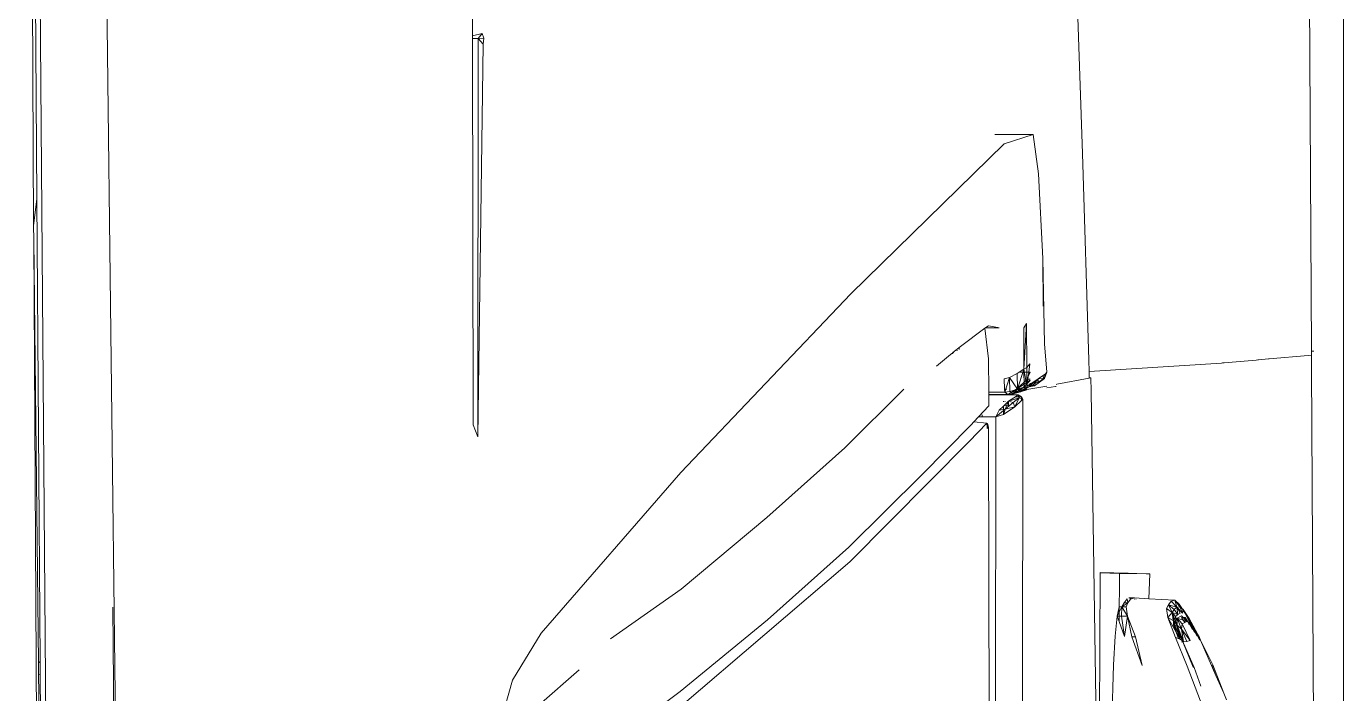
# Model space of a CAD drawing. Header units: millimetres. Extents: x 1010 to 1494, y -119 to 564.
# Drawn here: x 1311.8536 to 1312.2877, y 443.0226 to 443.2424 of the extents above; entities that cross this region are included whole.
import ezdxf

# ---------------------------------------------------------------- set-up
doc = ezdxf.new("R2010")
doc.units = ezdxf.units.MM
doc.layers.get('0').update_dxf_attribs({"lineweight": 9})
doc.layers.add('Edges', color=7, linetype='Continuous', lineweight=9)

# ---------------------------------------------------------------- blocks, each defined once
blk = doc.blocks.new('chevy tahoe pl')
at = {"layer": 'Edges'}
for p, q in [((209.473, 40.009), (163.481, 39.634)), ((187.273, 39.925), (202.204, 40.006)), ((172.041, 39.836), (187.112, 39.924)), ((181.603, 39.86), (182.062, 39.866)), ((182.055, 39.847), (181.603, 39.844)), ((182.055, 39.847), (182.062, 39.866)), ((182.209, 39.848), (182.055, 39.847)), ((182.062, 39.866), (182.195, 39.867)), ((182.195, 39.867), (187.112, 39.924)), ((182.195, 39.867), (182.209, 39.848)), ((187.586, 39.886), (182.209, 39.848)), ((187.112, 39.924), (187.273, 39.925)), ((187.586, 39.886), (187.273, 39.925)), ((194.382, 39.935), (187.586, 39.886)), ((217.425, 39.403), (178.886, 38.941)), ((182.842, 39.004), (178.874, 38.962)), ((184.822, 34.76), (184.959, 34.811)), ((189.449, 34.822), (184.959, 34.811)), ((189.449, 34.822), (189.45, 34.822)), ((189.451, 34.822), (189.45, 34.822)), ((189.451, 34.822), (189.451, 34.756)), ((189.482, 34.822), (189.451, 34.822)), ((190.649, 34.825), (189.482, 34.822)), ((189.482, 34.822), (189.507, 34.708)), ((189.382, 34.697), (184.822, 34.76)), ((189.451, 34.756), (184.822, 34.76)), ((189.451, 34.756), (189.382, 34.697)), ((189.452, 34.69), (189.382, 34.697)), ((189.451, 34.756), (189.507, 34.708)), ((189.452, 34.69), (189.451, 34.756)), ((189.507, 34.708), (189.452, 34.69)), ((181.994, 34.355), (181.514, 34.489)), ((181.994, 34.355), (182.539, 34.021)), ((182.111, 33.58), (181.7, 34.049)), ((184.406, 32.397), (182.539, 34.021)), ((181.056, 33.484), (181.86, 32.407)), ((182.474, 33.216), (183.05, 32.394)), ((183.366, 30.431), (181.678, 32.408)), ((182.693, 31.391), (181.86, 32.407)), ((183.05, 32.394), (183.883, 31.396)), ((184.406, 32.397), (186.481, 30.419)), ((183.54, 30.443), (182.693, 31.391)), ((183.883, 31.396), (184.694, 30.489)), ((184.694, 30.489), (185.374, 29.804)), ((184.768, 29.044), (183.366, 30.431)), ((184.38, 29.594), (183.54, 30.443)), ((186.481, 30.419), (188.227, 28.636)), ((184.38, 29.594), (184.961, 29.02)), ((185.779, 29.26), (185.641, 29.425)), ((185.779, 29.26), (185.775, 29.259)), ((185.79, 29.246), (185.779, 29.26)), ((185.79, 29.245), (185.789, 29.236)), ((185.796, 29.239), (185.789, 29.238)), ((185.79, 29.246), (185.79, 29.245)), ((185.798, 29.236), (185.79, 29.245)), ((185.791, 29.233), (185.799, 29.234)), ((185.799, 29.234), (185.798, 29.236)), ((185.798, 29.223), (185.799, 29.234)), ((185.826, 29.201), (185.799, 29.234)), ((185.826, 29.201), (185.825, 29.18)), ((185.858, 29.162), (185.826, 29.201)), ((185.858, 29.162), (185.837, 29.16)), ((185.872, 29.144), (185.858, 29.162)), ((185.872, 29.144), (186.084, 28.86)), ((184.98, 28.838), (184.768, 29.044)), ((184.994, 28.989), (184.961, 29.02)), ((184.98, 28.838), (184.994, 28.989)), ((185.052, 28.935), (184.994, 28.989)), ((184.933, 28.82), (181.403, 28.81)), ((184.918, 28.833), (184.933, 28.834)), ((184.933, 28.82), (184.918, 28.833)), ((184.933, 28.834), (184.98, 28.838)), ((184.933, 28.82), (184.933, 28.834)), ((184.933, 28.82), (184.975, 28.829)), ((184.975, 28.829), (184.973, 28.838)), ((184.975, 28.838), (184.975, 28.829)), ((185.179, 28.817), (185.052, 28.935)), ((185.052, 28.892), (185.052, 28.935)), ((185.052, 28.892), (185.075, 28.892)), ((185.052, 28.733), (185.052, 28.892)), ((185.179, 28.817), (185.307, 28.817)), ((185.307, 28.817), (185.313, 28.817)), ((185.307, 28.646), (185.307, 28.817)), ((185.313, 28.817), (185.312, 28.646)), ((185.313, 28.817), (185.329, 28.817)), ((185.329, 28.817), (185.338, 28.817)), ((185.338, 28.817), (185.727, 28.819)), ((185.338, 28.817), (185.338, 28.631)), ((185.727, 28.819), (186.084, 28.86)), ((186.084, 28.86), (186.088, 28.853)), ((186.088, 28.853), (186.088, 28.849)), ((186.088, 28.853), (186.091, 28.85)), ((186.088, 28.849), (186.091, 28.85)), ((186.088, 28.849), (186.088, 28.71)), ((186.091, 28.85), (186.112, 28.821)), ((186.091, 28.71), (186.112, 28.821)), ((220.585, 28.804), (188.112, 27.727)), ((185.052, 28.733), (148.407, 28.802)), ((185.052, 28.733), (185.131, 28.695)), ((185.081, 28.646), (185.052, 28.733)), ((185.141, 28.627), (185.052, 28.733)), ((185.131, 28.695), (185.178, 28.646)), ((185.131, 28.695), (185.141, 28.627)), ((186.088, 28.71), (186.091, 28.71)), ((186.088, 28.71), (186.088, 28.694)), ((186.088, 28.694), (186.091, 28.71)), ((188.335, 28.301), (188.335, 28.747)), ((185.178, 28.646), (185.081, 28.646)), ((185.082, 28.642), (185.081, 28.646)), ((185.127, 28.576), (185.082, 28.642)), ((185.141, 28.627), (185.082, 28.642)), ((185.17, 28.514), (185.127, 28.576)), ((185.141, 28.627), (185.236, 28.585)), ((185.141, 28.627), (185.219, 28.531)), ((185.141, 28.627), (185.17, 28.514)), ((185.219, 28.531), (185.17, 28.514)), ((185.242, 28.437), (185.17, 28.514)), ((185.272, 28.463), (185.17, 28.514)), ((185.178, 28.646), (185.182, 28.642)), ((185.182, 28.642), (185.183, 28.587)), ((185.182, 28.642), (185.234, 28.587)), ((185.183, 28.587), (185.234, 28.587)), ((185.236, 28.585), (185.219, 28.531)), ((185.219, 28.531), (185.272, 28.463)), ((185.236, 28.646), (185.227, 28.646)), ((185.229, 28.628), (185.236, 28.625)), ((185.234, 28.587), (185.236, 28.585)), ((185.241, 28.576), (185.236, 28.585)), ((185.272, 28.463), (185.236, 28.585)), ((185.287, 28.505), (185.241, 28.576)), ((185.287, 28.505), (185.287, 28.437)), ((185.307, 28.474), (185.287, 28.505)), ((185.312, 28.646), (185.307, 28.646)), ((185.307, 28.601), (185.307, 28.646)), ((185.307, 28.601), (185.313, 28.593)), ((185.307, 28.587), (185.307, 28.601)), ((185.307, 28.598), (185.313, 28.595)), ((185.307, 28.587), (185.314, 28.587)), ((185.307, 28.474), (185.307, 28.587)), ((185.312, 28.646), (185.313, 28.593)), ((185.338, 28.631), (185.313, 28.593)), ((185.313, 28.593), (185.314, 28.587)), ((185.313, 28.593), (185.317, 28.587)), ((185.313, 28.593), (185.321, 28.533)), ((185.314, 28.587), (185.317, 28.587)), ((185.317, 28.587), (185.341, 28.548)), ((185.321, 28.533), (185.347, 28.57)), ((185.353, 28.48), (185.321, 28.533)), ((185.321, 28.533), (185.359, 28.445)), ((185.321, 28.533), (185.383, 28.482)), ((185.321, 28.533), (185.373, 28.483)), ((185.321, 28.533), (185.343, 28.449)), ((185.373, 28.632), (185.338, 28.631)), ((185.347, 28.57), (185.338, 28.631)), ((185.509, 28.574), (185.338, 28.631)), ((185.341, 28.548), (185.353, 28.48)), ((185.341, 28.548), (185.383, 28.482)), ((185.347, 28.57), (185.509, 28.574)), ((185.347, 28.57), (185.373, 28.483)), ((185.367, 28.622), (185.369, 28.61)), ((185.373, 28.632), (185.373, 28.61)), ((185.375, 28.632), (185.373, 28.632)), ((185.509, 28.574), (185.373, 28.483)), ((185.493, 28.636), (185.375, 28.632)), ((185.379, 28.61), (185.375, 28.632)), ((185.509, 28.574), (185.493, 28.636)), ((185.558, 28.486), (185.509, 28.574)), ((188.335, 28.301), (188.227, 28.636)), ((185.258, 28.42), (148.391, 28.451)), ((185.287, 28.437), (185.242, 28.437)), ((185.258, 28.42), (185.242, 28.437)), ((185.258, 28.42), (185.272, 28.463)), ((185.287, 28.437), (185.258, 28.42)), ((185.272, 28.463), (185.307, 28.474)), ((185.307, 28.474), (185.287, 28.437)), ((185.343, 28.449), (185.373, 28.483)), ((185.343, 28.449), (185.367, 28.374)), ((185.4, 28.351), (185.343, 28.449)), ((185.387, 28.425), (185.353, 28.48)), ((185.353, 28.48), (185.359, 28.445)), ((185.359, 28.445), (185.4, 28.351)), ((185.359, 28.445), (185.411, 28.141)), ((185.367, 28.374), (185.373, 28.483)), ((185.399, 28.406), (185.367, 28.374)), ((185.373, 28.483), (185.558, 28.486)), ((185.399, 28.406), (185.373, 28.483)), ((185.608, 28.407), (185.373, 28.483)), ((185.489, 28.371), (185.383, 28.482)), ((185.479, 28.335), (185.383, 28.482)), ((185.387, 28.425), (185.383, 28.482)), ((185.387, 28.425), (185.4, 28.351)), ((185.474, 28.334), (185.387, 28.425)), ((185.608, 28.407), (185.399, 28.406)), ((185.399, 28.406), (185.411, 28.372)), ((185.471, 28.276), (185.4, 28.351)), ((185.498, 28.167), (185.4, 28.351)), ((185.446, 28.334), (185.4, 28.351)), ((185.414, 28.285), (185.4, 28.351)), ((185.608, 28.407), (185.411, 28.372)), ((185.411, 28.372), (185.628, 28.374)), ((185.433, 28.334), (185.411, 28.372)), ((185.523, 28.357), (185.411, 28.372)), ((185.489, 28.371), (185.523, 28.357)), ((185.489, 28.371), (185.49, 28.335)), ((185.523, 28.357), (185.573, 28.336)), ((185.573, 28.351), (185.523, 28.357)), ((185.573, 28.463), (185.558, 28.486)), ((185.573, 28.463), (185.573, 28.351)), ((185.608, 28.407), (185.573, 28.463)), ((185.573, 28.351), (185.573, 28.336)), ((185.67, 28.338), (185.573, 28.351)), ((186.089, 28.409), (185.608, 28.407)), ((185.628, 28.374), (185.608, 28.407)), ((185.608, 28.407), (186.136, 28.376)), ((185.628, 28.374), (186.136, 28.376)), ((185.67, 28.338), (185.628, 28.374)), ((186.089, 28.409), (186.136, 28.376)), ((185.433, 28.334), (185.408, 28.312)), ((185.408, 28.312), (185.494, 28.242)), ((185.408, 28.312), (185.439, 28.244)), ((185.414, 28.285), (185.498, 28.167)), ((185.471, 28.276), (185.433, 28.334)), ((185.439, 28.244), (185.494, 28.242)), ((185.439, 28.244), (185.497, 28.182)), ((185.494, 28.242), (185.471, 28.276)), ((185.553, 28.157), (185.494, 28.242)), ((185.494, 28.242), (185.498, 28.167)), ((185.497, 28.182), (185.494, 28.242)), ((185.498, 28.167), (185.53, 28.19)), ((186.892, 28.186), (187.876, 28.237)), ((187.876, 28.237), (188.335, 28.301)), ((185.389, 28.141), (185.404, 28.04)), ((185.404, 28.04), (185.405, 28.032)), ((185.497, 28.182), (185.553, 28.157)), ((185.498, 28.167), (185.573, 28.14)), ((185.573, 28.14), (185.553, 28.157)), ((185.901, 28.169), (185.573, 28.14)), ((185.901, 28.169), (186.892, 28.186)), ((186.892, 28.186), (186.337, 28.183)), ((185.429, 28.034), (185.431, 28.026)), ((185.431, 28.026), (185.502, 27.647)), ((185.353, 27.627), (181.333, 27.565)), ((185.505, 27.629), (185.353, 27.627)), ((185.502, 27.647), (185.505, 27.647)), ((185.502, 27.647), (185.505, 27.631)), ((185.505, 27.647), (185.581, 27.65)), ((185.505, 27.647), (185.505, 27.649)), ((185.505, 27.631), (185.505, 27.647)), ((185.505, 27.631), (185.505, 27.629)), ((185.581, 27.65), (185.712, 27.654)), ((185.581, 27.652), (185.581, 27.65)), ((185.678, 26.11), (185.581, 27.65)), ((185.712, 27.654), (188.112, 27.727)), ((183.241, 27.521), (181.551, 27.529)), ((183.234, 27.294), (183.241, 27.521)), ((183.235, 27.198), (183.243, 27.521)), ((183.243, 27.521), (183.241, 27.521)), ((182.169, 27.365), (181.317, 27.39)), ((182.502, 27.346), (182.169, 27.365)), ((182.673, 27.3), (182.5, 27.237)), ((182.736, 27.271), (182.5, 27.237)), ((182.737, 27.324), (182.502, 27.346)), ((182.737, 27.324), (182.673, 27.3)), ((182.673, 27.3), (183.234, 27.294)), ((182.736, 27.271), (182.735, 27.201)), ((182.737, 27.324), (182.736, 27.271)), ((182.736, 27.271), (182.845, 27.269)), ((182.846, 27.3), (182.737, 27.324)), ((182.737, 27.324), (182.845, 27.269)), ((182.845, 27.269), (182.846, 27.3)), ((183.234, 27.294), (183.233, 27.193)), ((182.498, 27.151), (182.162, 27.032)), ((182.735, 27.201), (182.498, 27.111)), ((182.735, 27.201), (182.498, 27.151)), ((182.498, 27.111), (182.498, 27.151)), ((182.735, 27.201), (182.5, 27.237)), ((182.735, 27.201), (182.845, 27.269)), ((182.845, 27.22), (182.735, 27.201)), ((182.845, 27.22), (182.845, 27.269)), ((182.89, 27.198), (182.845, 27.269)), ((182.891, 27.243), (182.845, 27.269)), ((182.89, 27.198), (182.845, 27.22)), ((182.89, 27.198), (182.891, 27.243)), ((182.89, 27.198), (182.936, 27.208)), ((182.935, 27.166), (182.89, 27.198)), ((182.936, 27.208), (182.891, 27.243)), ((182.934, 27.12), (182.933, 27.119)), ((182.95, 27.123), (182.935, 27.166)), ((182.936, 27.164), (182.951, 27.187)), ((182.939, 26.956), (182.95, 27.123)), ((182.95, 27.123), (182.951, 27.187)), ((183.23, 26.987), (183.235, 27.198)), ((183.233, 27.193), (183.23, 26.987)), ((183.235, 27.198), (183.233, 27.193)), ((182.162, 27.032), (182.498, 27.111)), ((182.932, 27.102), (182.934, 27.104)), ((183.229, 26.944), (183.23, 26.987)), ((182.921, 26.654), (182.939, 26.956)), ((182.939, 26.956), (183.229, 26.944)), ((182.63, 26.667), (182.438, 26.553)), ((182.72, 26.732), (182.468, 26.59)), ((182.684, 26.671), (182.468, 26.59)), ((182.63, 26.667), (182.476, 26.61)), ((182.488, 26.644), (182.72, 26.732)), ((182.712, 26.669), (182.63, 26.667)), ((182.63, 26.667), (182.712, 26.626)), ((182.63, 26.667), (182.63, 26.624)), ((182.647, 26.638), (182.78, 26.683)), ((182.684, 26.671), (182.647, 26.638)), ((182.72, 26.732), (182.684, 26.671)), ((182.684, 26.671), (182.78, 26.683)), ((182.712, 26.669), (182.712, 26.626)), ((182.72, 26.732), (182.826, 26.749)), ((182.72, 26.732), (182.78, 26.683)), ((182.732, 26.644), (182.78, 26.683)), ((182.756, 26.617), (182.78, 26.683)), ((182.756, 26.617), (182.812, 26.659)), ((182.78, 26.683), (182.826, 26.749)), ((182.868, 26.727), (182.78, 26.683)), ((182.812, 26.659), (182.78, 26.683)), ((182.812, 26.659), (182.868, 26.727)), ((182.812, 26.659), (182.84, 26.629)), ((182.826, 26.749), (182.868, 26.727)), ((182.868, 26.727), (182.84, 26.629)), ((182.909, 26.695), (182.84, 26.629)), ((182.909, 26.695), (182.868, 26.727)), ((182.921, 26.654), (182.909, 26.695)), ((181.301, 26.184), (182.156, 26.507)), ((182.141, 26.428), (182.448, 26.563)), ((182.144, 26.439), (182.438, 26.558)), ((182.156, 26.507), (182.488, 26.644)), ((182.63, 26.624), (182.438, 26.553)), ((182.438, 26.575), (182.438, 26.558)), ((182.585, 26.573), (182.438, 26.553)), ((182.438, 26.558), (182.448, 26.563)), ((182.438, 26.558), (182.438, 26.553)), ((182.441, 26.511), (182.438, 26.553)), ((182.585, 26.573), (182.441, 26.511)), ((182.441, 26.511), (182.452, 26.472)), ((182.448, 26.563), (182.647, 26.638)), ((182.468, 26.59), (182.448, 26.563)), ((182.585, 26.573), (182.452, 26.472)), ((182.647, 26.566), (182.452, 26.472)), ((182.488, 26.644), (182.468, 26.59)), ((182.647, 26.638), (182.468, 26.59)), ((182.585, 26.573), (182.712, 26.626)), ((182.63, 26.624), (182.585, 26.573)), ((182.647, 26.566), (182.585, 26.573)), ((182.712, 26.626), (182.63, 26.624)), ((182.722, 26.531), (182.644, 26.481)), ((182.647, 26.638), (182.732, 26.644)), ((182.647, 26.566), (182.712, 26.626)), ((182.673, 26.512), (182.647, 26.566)), ((182.75, 26.522), (182.657, 26.468)), ((182.75, 26.522), (182.658, 26.47)), ((182.658, 26.47), (182.673, 26.512)), ((182.662, 26.535), (182.722, 26.574)), ((182.665, 26.48), (182.815, 26.556)), ((182.666, 26.526), (182.722, 26.531)), ((182.673, 26.512), (182.712, 26.626)), ((182.673, 26.512), (182.741, 26.575)), ((182.708, 26.487), (182.815, 26.556)), ((182.75, 26.522), (182.708, 26.487)), ((182.741, 26.575), (182.712, 26.626)), ((182.722, 26.574), (182.722, 26.531)), ((182.732, 26.644), (182.756, 26.617)), ((182.75, 26.522), (182.877, 26.603)), ((182.756, 26.617), (182.84, 26.629)), ((182.756, 26.617), (182.77, 26.59)), ((182.77, 26.59), (182.84, 26.629)), ((182.77, 26.563), (182.84, 26.629)), ((182.77, 26.563), (182.846, 26.595)), ((182.77, 26.563), (182.815, 26.556)), ((182.815, 26.556), (182.846, 26.595)), ((182.921, 26.654), (182.84, 26.629)), ((182.84, 26.629), (182.846, 26.595)), ((182.846, 26.595), (182.921, 26.654)), ((182.877, 26.603), (182.921, 26.654)), ((181.924, 26.35), (182.141, 26.428)), ((182.046, 26.174), (182.456, 26.352)), ((182.141, 26.428), (182.144, 26.439)), ((182.172, 26.212), (182.456, 26.352)), ((182.456, 26.352), (182.599, 26.437)), ((182.456, 26.352), (182.489, 26.366)), ((182.456, 26.352), (182.462, 26.362)), ((182.473, 26.37), (182.462, 26.362)), ((182.476, 26.372), (182.473, 26.37)), ((182.489, 26.366), (182.473, 26.37)), ((182.512, 26.39), (182.476, 26.372)), ((182.708, 26.487), (182.489, 26.366)), ((182.665, 26.48), (182.489, 26.366)), ((182.657, 26.468), (182.489, 26.366)), ((182.665, 26.48), (182.505, 26.393)), ((182.658, 26.47), (182.512, 26.39)), ((182.657, 26.468), (182.512, 26.39)), ((182.599, 26.437), (182.524, 26.406)), ((182.665, 26.48), (182.547, 26.423)), ((182.644, 26.481), (182.58, 26.446)), ((182.644, 26.481), (182.599, 26.437)), ((182.644, 26.492), (182.644, 26.481)), ((182.665, 26.48), (182.644, 26.481)), ((182.657, 26.468), (182.658, 26.47)), ((182.708, 26.487), (182.665, 26.48)), ((182.172, 26.212), (181.84, 26.084)), ((182.166, 26.221), (182.046, 26.174)), ((181.763, 26.051), (181.84, 26.084)), ((181.84, 26.084), (182.046, 26.174)), ((185.68, 26.096), (185.678, 26.11)), ((185.68, 26.089), (185.679, 26.077)), ((185.679, 26.077), (185.712, 25.705)), ((185.68, 26.096), (185.68, 26.089)), ((185.712, 25.705), (185.713, 25.705)), ((185.712, 25.705), (185.714, 25.686)), ((185.716, 25.678), (185.714, 25.686)), ((185.716, 25.678), (185.725, 25.561)), ((185.725, 25.561), (185.726, 25.554)), ((185.726, 25.554), (185.766, 25.103)), ((185.622, 25.063), (180.721, 25.033)), ((185.769, 25.063), (185.622, 25.063)), ((185.766, 25.101), (185.766, 25.103)), ((185.766, 25.101), (185.769, 25.063)), ((185.769, 25.063), (185.812, 25.063)), ((185.816, 25.035), (185.812, 25.063)), ((185.812, 25.063), (185.821, 25.063)), ((185.821, 25.063), (185.816, 25.035)), ((192.661, 25.104), (185.821, 25.063)), ((178.631, 24.689), (207.671, 24.689))]:
    blk.add_line(p, q, dxfattribs=at)

msp = doc.modelspace()

# ---------------------------------------------------------------- block references
at = {"xscale": 0.02833922161548831, "yscale": 0.02833922161548831, "zscale": 0.02833922161548831, "rotation": 90}
msp.add_blockref('chevy tahoe pl', (1312.98741, 437.86952), dxfattribs=at)

doc.saveas('drawing.dxf')
